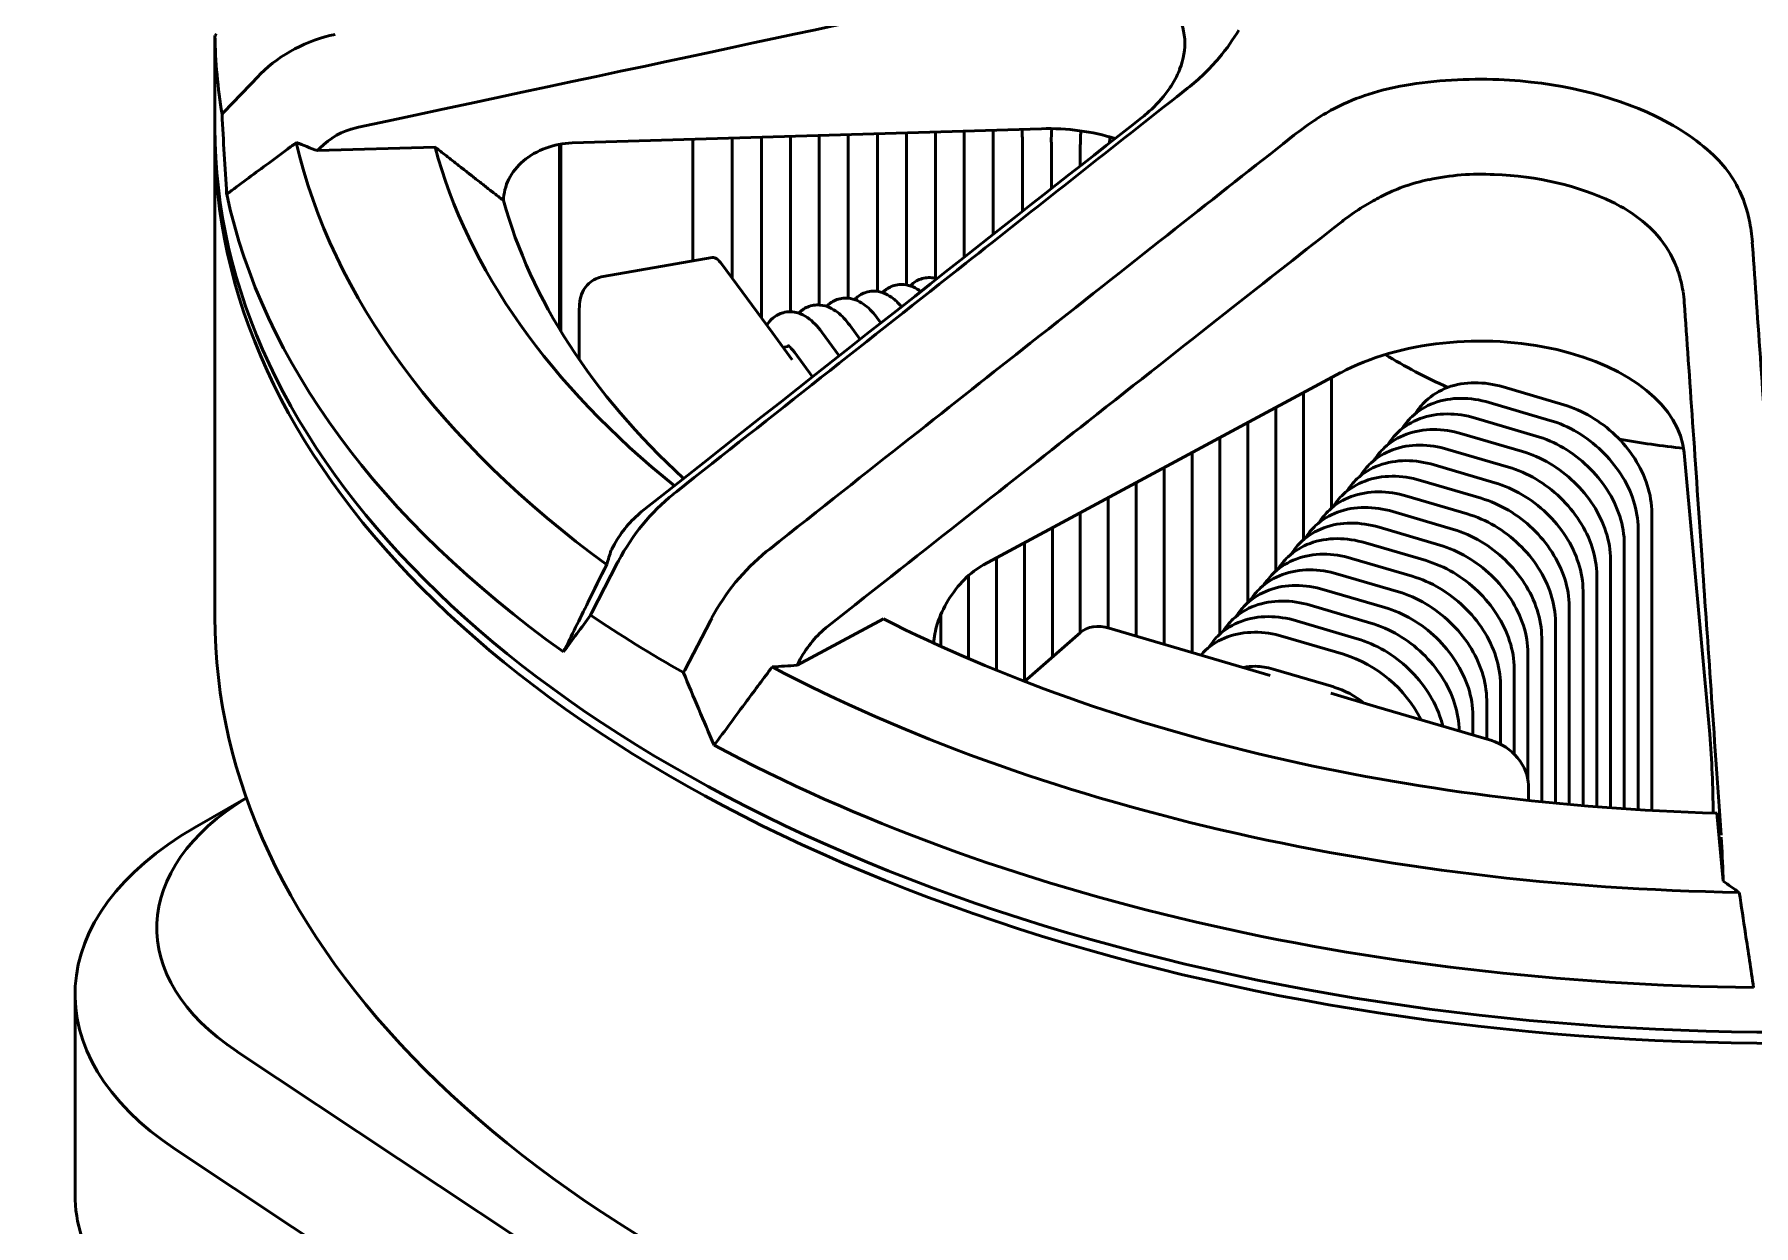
# Model space of a CAD drawing. Header units: millimetres. Extents: x 145 to 303, y 101 to 203.
# Drawn here: x 200.72 to 213.34, y 187.1 to 195.85 of the extents above; entities that cross this region are included whole.
import ezdxf

# ---------------------------------------------------------------- set-up
doc = ezdxf.new("R2010")
doc.units = ezdxf.units.MM
doc.header["$LTSCALE"] = 0.75
doc.layers.add('Visible', color=7, linetype='Continuous', lineweight=50)

msp = doc.modelspace()

# ---------------------------------------------------------------- linework, layer by layer
at = {"layer": 'Visible', "extrusion": (-1e-16, 0.816497, 0.57735)}
for p, q in [((202.048, 195.839), (202.06, 195.853)), ((209.164, 195.813), (209.164, 195.811)), ((202.047, 195.764), (202.047, 195.163)), ((202.369, 195.545), (202.113, 195.276)), ((209.106, 195.391), (209.185, 195.453)), ((202.113, 195.276), (202.1, 195.262)), ((208.112, 195.155), (204.668, 195.051)), ((202.047, 195.081), (202.047, 191.57)), ((204.575, 193.704), (204.575, 195.041)), ((204.586, 195.043), (204.586, 193.668)), ((205.555, 195.078), (205.555, 194.185)), ((205.842, 194.06), (205.842, 195.087)), ((206.057, 193.768), (206.057, 195.093)), ((206.27, 193.812), (206.27, 195.1)), ((206.482, 195.106), (206.482, 193.862)), ((206.695, 193.912), (206.695, 195.112)), ((206.908, 193.961), (206.908, 195.119)), ((207.121, 194.01), (207.121, 195.125)), ((207.334, 194.058), (207.334, 195.132)), ((207.546, 194.212), (207.546, 195.138)), ((207.759, 194.38), (207.759, 195.132)), ((207.972, 195.095), (207.972, 194.547)), ((208.185, 194.715), (208.185, 195.057)), ((209.965, 195.108), (209.886, 195.045)), ((202.799, 194.995), (203.663, 195.021)), ((202.799, 194.995), (202.805, 195)), ((202.805, 195), (202.818, 195.014)), ((208.397, 194.882), (208.397, 195.02)), ((204.575, 194.447), (204.586, 194.443)), ((213.334, 194.241), (213.328, 194.323)), ((204.895, 194.072), (205.697, 194.21)), ((206.138, 193.658), (205.767, 194.162)), ((204.721, 193.832), (204.721, 193.461)), ((206.284, 193.458), (206.138, 193.658)), ((206.628, 193.488), (206.5, 193.663)), ((206.781, 193.609), (206.705, 193.713)), ((206.934, 193.73), (206.91, 193.763)), ((206.259, 193.559), (206.218, 193.549)), ((206.432, 193.334), (206.299, 193.515)), ((210.308, 193.365), (207.688, 191.954)), ((210.241, 192.371), (210.241, 193.283)), ((210.036, 192.14), (210.036, 193.218)), ((211.843, 193.015), (211.398, 193.146)), ((211.944, 193.129), (211.499, 193.26)), ((209.831, 191.908), (209.831, 193.108)), ((211.742, 192.9), (211.297, 193.031)), ((209.421, 191.445), (209.421, 192.887)), ((209.626, 191.677), (209.626, 192.997)), ((211.641, 192.786), (211.196, 192.917)), ((209.217, 191.312), (209.217, 192.777)), ((211.54, 192.671), (211.095, 192.802)), ((213.017, 190.711), (212.829, 192.777)), ((209.012, 191.372), (209.012, 192.667)), ((211.439, 192.557), (210.994, 192.688)), ((208.807, 191.432), (208.807, 192.556)), ((211.338, 192.443), (210.893, 192.574)), ((205.411, 192.473), (205.436, 192.493)), ((208.602, 191.492), (208.602, 192.446)), ((211.237, 192.328), (210.792, 192.459)), ((208.397, 191.457), (208.397, 192.336)), ((211.136, 192.214), (210.691, 192.345)), ((212.591, 190.151), (212.591, 192.335)), ((208.193, 192.226), (208.193, 191.278)), ((211.035, 192.099), (210.59, 192.23)), ((212.49, 190.157), (212.49, 192.221)), ((204.959, 192.069), (204.955, 192.062)), ((204.969, 192.088), (204.959, 192.069)), ((206.118, 192.07), (206.093, 192.051)), ((207.783, 192.005), (207.783, 191.18)), ((207.988, 192.115), (207.988, 191.099)), ((210.934, 191.985), (210.489, 192.116)), ((212.389, 190.163), (212.389, 192.106)), ((204.813, 191.604), (205, 191.966)), ((207.578, 191.876), (207.578, 191.266)), ((210.732, 191.756), (210.287, 191.887)), ((210.833, 191.87), (210.388, 192.001)), ((212.187, 190.178), (212.187, 191.877)), ((212.288, 190.17), (212.288, 191.992)), ((210.631, 191.641), (210.186, 191.772)), ((212.086, 190.186), (212.086, 191.763)), ((210.53, 191.527), (210.085, 191.658)), ((211.985, 190.195), (211.985, 191.648)), ((204.803, 191.585), (204.813, 191.604)), ((205.683, 191.543), (205.495, 191.181)), ((206.319, 191.217), (206.952, 191.558)), ((207.373, 191.356), (207.373, 191.588)), ((210.429, 191.412), (209.984, 191.543)), ((211.884, 190.205), (211.884, 191.534)), ((207.988, 191.099), (208.398, 191.458)), ((209.457, 191.241), (208.61, 191.49)), ((210.328, 191.298), (209.883, 191.429)), ((211.783, 190.215), (211.783, 191.42)), ((211.682, 190.381), (211.682, 191.305)), ((205.495, 191.181), (205.486, 191.163)), ((206.319, 191.217), (206.323, 191.225)), ((206.323, 191.225), (206.333, 191.243)), ((209.791, 191.143), (209.457, 191.241)), ((210.258, 191.058), (209.812, 191.189)), ((211.581, 190.565), (211.581, 191.191)), ((210.57, 190.913), (210.236, 191.012)), ((211.48, 190.639), (211.48, 191.076)), ((211.416, 190.664), (210.57, 190.913)), ((211.379, 190.675), (211.379, 190.962)), ((211.278, 190.705), (211.278, 190.847)), ((202.279, 190.245), (201.899, 190.026)), ((211.685, 190.34), (211.685, 190.225)), ((213.069, 190.131), (213.115, 189.632)), ((213.114, 189.662), (213.114, 189.641)), ((213.114, 189.641), (213.115, 189.632)), ((201.021, 187.332), (201.021, 188.801)), ((207.544, 184.839), (202.209, 188.382)), ((201.756, 187.665), (207.091, 184.122))]:
    msp.add_line(p, q, dxfattribs=at)
at = {"layer": 'Visible', "extrusion": (1e-16, 1e-16, -1)}
for centre, radius, start, end in [((-208.758, 195.788), 0.406, 143.6021, 176.4682), ((-208.464, 195.855), 0.713, 201.6676, 214.3759), ((-204.153, 190.035), 8.889, 175.6387, 179.3741), ((-204.127, 189.384), 8.991, 176.354, 178.2303)]:
    msp.add_arc(centre, radius, start, end, dxfattribs=at)
at = {"layer": 'Visible'}
for centre, radius, start, end in [((203.145, 194.776), 1.093, 101.365, 134.2937), ((211.33, 192.13), 3.389, 87.6695, 99.3977), ((210.983, 193.926), 1.556, 117.2148, 123.2004), ((240.617, 197.197), 38.566, 182.8754, 183.7485), ((203.203, 194.636), 0.54, 102.7688, 135.5625), ((212.448, 194.325), 0.871, 19.0684, 44.8893), ((211.335, 193.004), 1.818, 86.8843, 102.0925), ((211.854, 193.662), 1.054, 44.1225, 65.1687), ((212.052, 193.87), 0.768, 23.318, 43.2842), ((206.39, 191.261), 1.558, 128.9258, 152.3559), ((205.676, 191.727), 0.793, 130.1881, 152.9696), ((207.104, 190.815), 1.597, 129.2798, 152.1253), ((210.048, 190.389), 0.951, 26.7612, 72.8435), ((234.489, 203.088), 31.359, 202.3516, 203.4073), ((210.06, 190.415), 0.672, 51.2031, 72.9486)]:
    msp.add_arc(centre, radius, start, end, dxfattribs=at)
at = {"layer": 'Visible', "extrusion": (1e-16, -1e-16, -1)}
for centre, radius, start, end in [((-208.234, 196.667), 1.542, 220.0708, 231.9243), ((-208.178, 196.087), 1.082, 226.6292, 231.8833)]:
    msp.add_arc(centre, radius, start, end, dxfattribs=at)
at = {"layer": 'Visible', "extrusion": (-1e-16, -2e-16, -1)}
msp.add_arc((-208.285, 195.978), 0.93, 214.438, 226.8093, dxfattribs=at)
at = {"layer": 'Visible', "extrusion": (-1e-16, 1e-16, -1)}
msp.add_arc((-212.307, 194.273), 1.021, 160.7537, 167.8967, dxfattribs=at)
at = {"layer": 'Visible'}
for centre, major_axis, ratio, start_param, end_param in [((213.547, 195.898), (-11.5, 0), 0.57735, 0.008811, 0.095908), ((211.331, 194.364), (-2, 0), 0.57735, 4.012959, 4.643874), ((208.165, 194.579), (-1, 0), 0.57735, 4.202882, 4.764749), ((211.385, 194.199), (2.029, 0.419), 0.698855, 2.085518, 2.192784), ((211.691, 194.56), (-1.614, 0.198), 0.570733, 3.768456, 4.17181), ((213.547, 195.081), (-11.5, 0), 0.57735, -0.006149, 3.147741), ((208.171, 195.471), (0.119, 0.672), 0.23872, 2.109184, 2.207489), ((213.547, 195.898), (10, 0), 0.57735, 3.29412, 3.763407), ((213.547, 195.49), (11.5, 0), 0.57735, 3.264534, 3.821503), ((211.259, 194.229), (2.072, 0.035), 0.742752, 0.038503, 0.145769), ((205.767, 193.917), (-0.072, 0.292), 0.319535, -0.658716, -0.022979), ((211.331, 192.731), (-1.5, 0), 0.57735, 3.193953, 5.462881), ((205.183, 192.285), (0.137, 0.12), 0.272466, 1.38942, 1.47656), ((213.547, 195.898), (-11.5, 0), 0.57735, 0.706943, 0.79404), ((213.547, 195.898), (-10, 0), 0.57735, 0.850659, 1.522989), ((208.61, 191.245), (-0.228, 0.197), 0.725588, -1.009138, -0.099568), ((213.547, 195.49), (-11.5, 0), 0.57735, 0.821073, 1.552575), ((211.416, 190.419), (-0.228, 0.197), 0.725588, 3.703251, 5.274048), ((204.021, 188.801), (-3, 0), 0.57735, -0.785398, 0.715585)]:
    msp.add_ellipse(centre, major_axis=major_axis, ratio=ratio, start_param=start_param, end_param=end_param, dxfattribs=at)
at = {"layer": 'Visible', "extrusion": (1e-16, 2e-16, -1)}
msp.add_ellipse((213.547, 195.163), major_axis=(11.5, 0), ratio=0.57735, start_param=0, end_param=3.141593, dxfattribs=at)
at = {"layer": 'Visible', "extrusion": (-1e-16, 3e-16, -1)}
for centre, major_axis, ratio, start_param, end_param in [((203.11, 195.104), (0.192, 0.042), 0.319138, 4.643008, 4.730148), ((211.386, 193.772), (1.539, 0.308), 0.70299, 4.156623, 4.262108)]:
    msp.add_ellipse(centre, major_axis=major_axis, ratio=ratio, start_param=start_param, end_param=end_param, dxfattribs=at)
at = {"layer": 'Visible', "extrusion": (0, 2e-16, -1)}
for centre, major_axis, ratio, start_param, end_param in [((208.384, 195.434), (0.119, 0.672), 0.23872, 4.075696, 4.244468), ((208.597, 195.396), (0.119, 0.672), 0.23872, 4.075696, 4.278935), ((213.547, 195.49), (9.5, 0), 0.57735, 2.584045, 2.983774), ((211.258, 193.838), (-1.573, 0.04), 0.739864, 3.001129, 3.071637), ((213.547, 195.081), (-4, 0), 0.57735, -0.910737, -0.755279), ((213.547, 195.081), (4, 0), 0.57735, 1.75234, 1.874484), ((213.547, 191.57), (11.5, 0), 0.57735, 0, 3.141593), ((204.021, 187.332), (-3, 0), 0.57735, -0.715585, 0)]:
    msp.add_ellipse(centre, major_axis=major_axis, ratio=ratio, start_param=start_param, end_param=end_param, dxfattribs=at)
at = {"layer": 'Visible', "extrusion": (-1e-16, 1e-16, -1)}
for start_param, end_param in [(-0.6695, -0.133351), (-1.542165, -0.831483)]:
    msp.add_ellipse((213.547, 195.898), major_axis=(-11, 0), ratio=0.57735, start_param=start_param, end_param=end_param, dxfattribs=at)
at = {"layer": 'Visible', "extrusion": (-1e-16, 2e-16, -1)}
for centre, start_param, end_param in [((207.958, 195.509), 4.075696, 4.097883), ((208.81, 195.358), 4.194814, 4.266753)]:
    msp.add_ellipse(centre, major_axis=(0.119, 0.672), ratio=0.23872, start_param=start_param, end_param=end_param, dxfattribs=at)
at = {"layer": 'Visible', "extrusion": (-1e-16, 4e-16, -1)}
for centre, major_axis, ratio, start_param, end_param in [((211.331, 193.956), (-1.5, 0), 0.57735, 1.639312, 2.270226), ((211.383, 193.768), (1.533, 0.3), 0.707492, 4.259036, 4.340767)]:
    msp.add_ellipse(centre, major_axis=major_axis, ratio=ratio, start_param=start_param, end_param=end_param, dxfattribs=at)
at = {"layer": 'Visible', "extrusion": (0, 3e-16, -1)}
msp.add_ellipse((211.38, 193.81), major_axis=(1.534, 0.348), ratio=0.680695, start_param=4.103967, end_param=4.174475, dxfattribs=at)
at = {"layer": 'Visible', "extrusion": (0, 1e-16, -1)}
for centre, major_axis, ratio, start_param, end_param in [((211.27, 193.795), (1.561, 0.06), 0.743846, -0.280443, -0.198711), ((204.021, 189.291), (2.4, 0), 0.57735, 2.426008, 3.900388)]:
    msp.add_ellipse(centre, major_axis=major_axis, ratio=ratio, start_param=start_param, end_param=end_param, dxfattribs=at)
at = {"layer": 'Visible', "extrusion": (1e-16, 6e-16, -1)}
msp.add_ellipse((211.262, 193.801), major_axis=(1.569, 0.044), ratio=0.742904, start_param=-0.206398, end_param=-0.100912, dxfattribs=at)
at = {"layer": 'Visible', "extrusion": (2e-16, 0, -1)}
msp.add_ellipse((206.547, 191.44), major_axis=(0.137, 0.12), ratio=0.272466, start_param=-1.47656, end_param=-1.38942, dxfattribs=at)
at = {"layer": 'Visible', "extrusion": (2e-16, 2e-16, -1)}
msp.add_ellipse((206.818, 190.916), major_axis=(0.188, 0.695), ratio=0.797491, start_param=-1.305406, end_param=-0.84714, dxfattribs=at)
at = {"layer": 'Visible'}
for points in [[(203.1, 195.166), (205.374, 195.653), (206.883, 195.974), (208.112, 196.234)], [(202.047, 195.764), (202.047, 195.789), (202.047, 195.814), (202.048, 195.839)], [(210.777, 195.474), (210.598, 195.444), (210.428, 195.389), (210.272, 195.309)], [(208.847, 195.236), (207.946, 194.528), (206.841, 193.657), (205.176, 192.343)], [(210.629, 194.67), (210.729, 194.72), (210.836, 194.757), (210.954, 194.782)]]:
    msp.add_open_spline(points, degree=3, dxfattribs=at)
at = {"layer": 'Visible', "extrusion": (-2.13285e-11, 5.2563e-12, -1)}
msp.add_open_spline([(209.164, 195.811), (209.168, 195.74), (209.156, 195.667), (209.126, 195.592)], degree=3, dxfattribs=at)
at = {"layer": 'Visible', "extrusion": (-1.04017e-10, 6.97579e-11, -1)}
msp.add_open_spline([(209.414, 195.674), (209.473, 195.745), (209.522, 195.814), (209.56, 195.88)], degree=3, dxfattribs=at)
at = {"layer": 'Visible', "extrusion": (5.37762e-09, -5.14601e-09, 1)}
msp.add_open_spline([(202.382, 195.558), (202.378, 195.554), (202.373, 195.549), (202.369, 195.545)], degree=3, dxfattribs=at)
at = {"layer": 'Visible'}
for points, knots in [([(205.436, 192.493), (206.12, 193.033), (206.866, 193.623), (208.058, 194.563), (208.603, 194.994), (209.106, 195.391)], [0, 0, 0, 0, 0.287775, 0.287775, 0.495951, 0.495951, 0.495951, 0.495951]), ([(204.668, 195.051), (204.605, 195.049), (204.532, 195.035), (204.418, 194.993), (204.356, 194.957), (204.268, 194.883), (204.227, 194.832), (204.18, 194.738), (204.165, 194.678), (204.165, 194.628)], [-0.0742685, -0.0742685, -0.0742685, -0.0742685, -0.05560721, -0.05560721, -0.03700871, -0.03700871, -0.01847797, -0.01847797, 0, 0, 0, 0]), ([(206.54, 191.499), (207.28, 192.082), (208.734, 193.229), (209.785, 194.057), (210.308, 194.468)], [-0.6998511, -0.6998511, -0.6998511, -0.6998511, -0.4506858, -0.1184655, -0.1184655, -0.1184655, -0.1184655]), ([(204.721, 193.831), (204.721, 193.857), (204.723, 193.88), (204.733, 193.927), (204.741, 193.95), (204.762, 193.988), (204.775, 194.005), (204.806, 194.033), (204.823, 194.045), (204.859, 194.062), (204.877, 194.068), (204.895, 194.071)], [0, 0, 0, 0, 0.00828472, 0.00828472, 0.01556974, 0.01556974, 0.02178265, 0.02178265, 0.02808942, 0.02808942, 0.03365315, 0.03365315, 0.03365315, 0.03365315]), ([(207.347, 194.055), (207.334, 194.059), (207.321, 194.061), (207.276, 194.065), (207.244, 194.06), (207.189, 194.037), (207.167, 194.02), (207.15, 194.002)], [2.044481, 2.044481, 2.044481, 2.044481, 2.1195725, 2.1195725, 2.2794812, 2.2794812, 2.423082, 2.423082, 2.423082, 2.423082]), ([(206.91, 193.763), (206.883, 193.8), (206.854, 193.832), (206.785, 193.885), (206.744, 193.908), (206.662, 193.914), (206.629, 193.909), (206.575, 193.886), (206.553, 193.87), (206.536, 193.852)], [1.5707963, 1.5707963, 1.5707963, 1.5707963, 1.8451844, 1.8451844, 2.1195725, 2.1195725, 2.2794812, 2.2794812, 2.423082, 2.423082, 2.423082, 2.423082]), ([(207.086, 193.849), (207.067, 193.872), (207.047, 193.892), (206.99, 193.935), (206.948, 193.958), (206.867, 193.965), (206.834, 193.96), (206.78, 193.936), (206.758, 193.92), (206.74, 193.902)], [1.6642236, 1.6642236, 1.6642236, 1.6642236, 1.8451844, 1.8451844, 2.1195725, 2.1195725, 2.2794812, 2.2794812, 2.423082, 2.423082, 2.423082, 2.423082]), ([(207.227, 193.961), (207.193, 193.986), (207.152, 194.008), (207.072, 194.015), (207.039, 194.01), (206.985, 193.986), (206.963, 193.97), (206.945, 193.952)], [1.8500424, 1.8500424, 1.8500424, 1.8500424, 2.1195725, 2.1195725, 2.2794812, 2.2794812, 2.423082, 2.423082, 2.423082, 2.423082]), ([(206.5, 193.663), (206.469, 193.705), (206.436, 193.741), (206.374, 193.784), (206.351, 193.796), (206.292, 193.813), (206.253, 193.815), (206.189, 193.798), (206.164, 193.784), (206.124, 193.751), (206.109, 193.733), (206.096, 193.714)], [1.5707963, 1.5707963, 1.5707963, 1.5707963, 1.8849556, 1.8849556, 2.0407864, 2.0407864, 2.2337367, 2.2337367, 2.3783356, 2.3783356, 2.5175517, 2.5175517, 2.5175517, 2.5175517]), ([(206.705, 193.713), (206.678, 193.75), (206.649, 193.782), (206.58, 193.835), (206.539, 193.857), (206.457, 193.864), (206.424, 193.859), (206.37, 193.836), (206.348, 193.819), (206.331, 193.801)], [1.5707963, 1.5707963, 1.5707963, 1.5707963, 1.8451844, 1.8451844, 2.1195725, 2.1195725, 2.2794812, 2.2794812, 2.423082, 2.423082, 2.423082, 2.423082]), ([(211.499, 193.26), (211.43, 193.281), (211.36, 193.291), (211.222, 193.291), (211.155, 193.28), (211.033, 193.234), (210.978, 193.201), (210.903, 193.13), (210.877, 193.099), (210.856, 193.065)], [0, 0, 0, 0, 0.314159, 0.314159, 0.628319, 0.628319, 0.929711, 0.929711, 1.122394, 1.122394, 1.122394, 1.122394]), ([(211.398, 193.146), (211.329, 193.166), (211.259, 193.177), (211.121, 193.176), (211.054, 193.165), (210.932, 193.12), (210.877, 193.086), (210.802, 193.016), (210.776, 192.985), (210.755, 192.95)], [0, 0, 0, 0, 0.314159, 0.314159, 0.628319, 0.628319, 0.929711, 0.929711, 1.122394, 1.122394, 1.122394, 1.122394]), ([(211.297, 193.031), (211.228, 193.052), (211.158, 193.062), (211.02, 193.062), (210.953, 193.051), (210.831, 193.005), (210.776, 192.972), (210.701, 192.902), (210.675, 192.87), (210.654, 192.836)], [0, 0, 0, 0, 0.314159, 0.314159, 0.628319, 0.628319, 0.929711, 0.929711, 1.122394, 1.122394, 1.122394, 1.122394]), ([(211.196, 192.917), (211.127, 192.937), (211.057, 192.948), (210.919, 192.947), (210.852, 192.936), (210.73, 192.891), (210.675, 192.858), (210.6, 192.787), (210.574, 192.756), (210.553, 192.721)], [0, 0, 0, 0, 0.314159, 0.314159, 0.628319, 0.628319, 0.929711, 0.929711, 1.122394, 1.122394, 1.122394, 1.122394]), ([(211.095, 192.802), (211.026, 192.823), (210.956, 192.833), (210.818, 192.833), (210.751, 192.822), (210.629, 192.776), (210.574, 192.743), (210.499, 192.673), (210.473, 192.641), (210.452, 192.607)], [0, 0, 0, 0, 0.314159, 0.314159, 0.628319, 0.628319, 0.929711, 0.929711, 1.122394, 1.122394, 1.122394, 1.122394]), ([(210.994, 192.688), (210.925, 192.708), (210.855, 192.719), (210.717, 192.719), (210.65, 192.707), (210.528, 192.662), (210.473, 192.629), (210.398, 192.558), (210.372, 192.527), (210.351, 192.493)], [0, 0, 0, 0, 0.314159, 0.314159, 0.628319, 0.628319, 0.929711, 0.929711, 1.122394, 1.122394, 1.122394, 1.122394]), ([(210.893, 192.574), (210.824, 192.594), (210.754, 192.605), (210.616, 192.604), (210.549, 192.593), (210.427, 192.547), (210.372, 192.514), (210.297, 192.444), (210.271, 192.412), (210.25, 192.378)], [0, 0, 0, 0, 0.314159, 0.314159, 0.628319, 0.628319, 0.929711, 0.929711, 1.122394, 1.122394, 1.122394, 1.122394]), ([(210.792, 192.459), (210.723, 192.479), (210.653, 192.49), (210.515, 192.49), (210.448, 192.478), (210.326, 192.433), (210.271, 192.4), (210.195, 192.329), (210.17, 192.298), (210.149, 192.264)], [0, 0, 0, 0, 0.314159, 0.314159, 0.628319, 0.628319, 0.929711, 0.929711, 1.122394, 1.122394, 1.122394, 1.122394]), ([(210.59, 192.23), (210.521, 192.25), (210.451, 192.261), (210.313, 192.261), (210.246, 192.249), (210.124, 192.204), (210.069, 192.171), (209.993, 192.1), (209.968, 192.069), (209.946, 192.035)], [0, 0, 0, 0, 0.314159, 0.314159, 0.628319, 0.628319, 0.929711, 0.929711, 1.122394, 1.122394, 1.122394, 1.122394]), ([(210.691, 192.345), (210.622, 192.365), (210.552, 192.376), (210.414, 192.375), (210.347, 192.364), (210.225, 192.319), (210.17, 192.285), (210.094, 192.215), (210.069, 192.183), (210.048, 192.149)], [0, 0, 0, 0, 0.314159, 0.314159, 0.628319, 0.628319, 0.929711, 0.929711, 1.122394, 1.122394, 1.122394, 1.122394]), ([(210.489, 192.116), (210.42, 192.136), (210.35, 192.147), (210.212, 192.146), (210.145, 192.135), (210.023, 192.09), (209.968, 192.056), (209.892, 191.986), (209.867, 191.955), (209.845, 191.92)], [0, 0, 0, 0, 0.314159, 0.314159, 0.628319, 0.628319, 0.929711, 0.929711, 1.122394, 1.122394, 1.122394, 1.122394]), ([(210.388, 192.001), (210.319, 192.022), (210.249, 192.032), (210.111, 192.032), (210.044, 192.02), (209.922, 191.975), (209.867, 191.942), (209.791, 191.871), (209.766, 191.84), (209.744, 191.806)], [0, 0, 0, 0, 0.314159, 0.314159, 0.628319, 0.628319, 0.929711, 0.929711, 1.122394, 1.122394, 1.122394, 1.122394]), ([(207.688, 191.954), (207.642, 191.929), (207.589, 191.889), (207.505, 191.805), (207.46, 191.747), (207.395, 191.641), (207.365, 191.574), (207.334, 191.474), (207.325, 191.424), (207.321, 191.38)], [-0.0742685, -0.0742685, -0.0742685, -0.0742685, -0.05560721, -0.05560721, -0.03700871, -0.03700871, -0.01847797, -0.01847797, -0.00378126, -0.00378126, -0.00378126, -0.00378126]), ([(210.287, 191.887), (210.218, 191.907), (210.148, 191.918), (210.01, 191.917), (209.943, 191.906), (209.821, 191.861), (209.766, 191.827), (209.69, 191.757), (209.665, 191.726), (209.643, 191.691)], [0, 0, 0, 0, 0.314159, 0.314159, 0.628319, 0.628319, 0.929711, 0.929711, 1.122394, 1.122394, 1.122394, 1.122394]), ([(210.186, 191.772), (210.117, 191.793), (210.047, 191.803), (209.909, 191.803), (209.842, 191.792), (209.72, 191.746), (209.665, 191.713), (209.589, 191.642), (209.564, 191.611), (209.542, 191.577)], [0, 0, 0, 0, 0.314159, 0.314159, 0.628319, 0.628319, 0.929711, 0.929711, 1.122394, 1.122394, 1.122394, 1.122394]), ([(210.085, 191.658), (210.016, 191.678), (209.946, 191.689), (209.808, 191.688), (209.741, 191.677), (209.619, 191.632), (209.564, 191.598), (209.488, 191.528), (209.463, 191.497), (209.441, 191.462)], [0, 0, 0, 0, 0.314159, 0.314159, 0.628319, 0.628319, 0.929711, 0.929711, 1.122394, 1.122394, 1.122394, 1.122394]), ([(209.984, 191.543), (209.915, 191.564), (209.845, 191.574), (209.707, 191.574), (209.64, 191.563), (209.518, 191.517), (209.463, 191.484), (209.387, 191.414), (209.362, 191.382), (209.34, 191.348)], [0, 0, 0, 0, 0.314159, 0.314159, 0.628319, 0.628319, 0.929711, 0.929711, 1.122394, 1.122394, 1.122394, 1.122394]), ([(209.883, 191.429), (209.814, 191.449), (209.744, 191.46), (209.606, 191.459), (209.539, 191.448), (209.417, 191.403), (209.362, 191.37), (209.304, 191.316), (209.293, 191.304), (209.283, 191.292)], [0, 0, 0, 0, 0.314159, 0.314159, 0.628319, 0.628319, 0.929711, 0.929711, 1.006102, 1.006102, 1.006102, 1.006102]), ([(209.812, 191.189), (209.767, 191.202), (209.724, 191.209), (209.651, 191.21), (209.622, 191.207), (209.595, 191.2)], [6.2831853, 6.2831853, 6.2831853, 6.2831853, 6.578077, 6.578077, 6.8145563, 6.8145563, 6.8145563, 6.8145563])]:
    msp.add_open_spline(points, degree=3, knots=knots, dxfattribs=at)
at = {"layer": 'Visible', "extrusion": (-1.92849e-09, 2.61026e-09, 1)}
msp.add_open_spline([(202.422, 194.889), (202.475, 194.928), (202.528, 194.967), (202.58, 195.006), (202.602, 195.022), (202.623, 195.038), (202.645, 195.054)], degree=3, knots=[-0.470575277, -0.470575277, -0.470575277, -0.470575277, -0.463838443, -0.463838443, -0.463838443, -0.461097371, -0.461097371, -0.461097371, -0.461097371], dxfattribs=at)
at = {"layer": 'Visible', "extrusion": (-5.19779e-08, -1.35947e-07, -1)}
msp.add_open_spline([(202.799, 194.995), (202.773, 195.004), (202.748, 195.014), (202.696, 195.034), (202.671, 195.044), (202.645, 195.054)], degree=3, knots=[0, 0, 0, 0, 0.009249, 0.009249, 0.01849801, 0.01849801, 0.01849801, 0.01849801], dxfattribs=at)
at = {"layer": 'Visible', "extrusion": (-2.1574e-09, 2.73241e-09, 1)}
msp.add_open_spline([(209.886, 195.045), (209.363, 194.633), (208.311, 193.803), (206.857, 192.655), (206.118, 192.07)], degree=3, knots=[0.1184655, 0.1184655, 0.1184655, 0.1184655, 0.4506858, 0.6998511, 0.6998511, 0.6998511, 0.6998511], dxfattribs=at)
at = {"layer": 'Visible', "extrusion": (-1.92893e-08, -2.46386e-08, -1)}
msp.add_rational_spline([(203.663, 195.021), (203.921, 194.819), (204.165, 194.628)], [1.00391810173, 1.00435650085, 1.00412744876], degree=2, dxfattribs=at)
at = {"layer": 'Visible', "extrusion": (1.39115e-08, -1.87805e-08, 1)}
msp.add_open_spline([(202.134, 194.675), (202.23, 194.747), (202.326, 194.818), (202.422, 194.889)], degree=3, dxfattribs=at)
at = {"layer": 'Visible', "extrusion": (4.4665e-09, 3.0736e-10, -1)}
msp.add_open_spline([(213.604, 190.324), (213.551, 191.093), (213.447, 192.605), (213.372, 193.697), (213.334, 194.241)], degree=3, knots=[0.2160154, 0.2160154, 0.2160154, 0.2160154, 0.4651806, 0.7974009, 0.7974009, 0.7974009, 0.7974009], dxfattribs=at)
at = {"layer": 'Visible', "extrusion": (2.58369e-07, -1.64685e-06, 1)}
msp.add_open_spline([(204.895, 194.071), (204.895, 194.071), (204.895, 194.071), (204.895, 194.071)], degree=3, dxfattribs=at)
at = {"layer": 'Visible', "extrusion": (-7.99006e-09, -5.50891e-10, -1)}
msp.add_open_spline([(212.829, 193.88), (212.867, 193.338), (212.942, 192.247), (213.046, 190.737), (213.099, 189.969)], degree=3, knots=[-0.7974009, -0.7974009, -0.7974009, -0.7974009, -0.4651806, -0.2160154, -0.2160154, -0.2160154, -0.2160154], dxfattribs=at)
at = {"layer": 'Visible', "extrusion": (3.58566e-09, -2.17381e-10, -1)}
msp.add_open_spline([(204.575, 193.698), (204.575, 193.695), (204.575, 193.691), (204.575, 193.688)], degree=3, dxfattribs=at)
at = {"layer": 'Visible', "extrusion": (6.10767e-11, 6.51708e-11, -1)}
msp.add_open_spline([(206.299, 193.515), (206.283, 193.536), (206.269, 193.551), (206.254, 193.563), (206.251, 193.565), (206.251, 193.565)], degree=3, knots=[1.5707963, 1.5707963, 1.5707963, 1.5707963, 1.8191733, 1.8191733, 1.9691342, 1.9691342, 1.9691342, 1.9691342], dxfattribs=at)
at = {"layer": 'Visible', "extrusion": (2.79654e-09, 5.98227e-11, -1)}
msp.add_open_spline([(210.241, 193.283), (210.241, 193.298), (210.241, 193.313), (210.24, 193.328)], degree=3, dxfattribs=at)
at = {"layer": 'Visible', "extrusion": (3.5961e-12, 2.7762e-12, -1)}
msp.add_open_spline([(212.49, 192.221), (212.49, 192.288), (212.478, 192.357), (212.435, 192.492), (212.404, 192.558), (212.324, 192.681), (212.276, 192.739), (212.168, 192.843), (212.108, 192.889), (211.98, 192.965), (211.912, 192.995), (211.843, 193.015)], degree=3, knots=[4.712389, 4.712389, 4.712389, 4.712389, 5.026548, 5.026548, 5.340708, 5.340708, 5.654867, 5.654867, 5.969026, 5.969026, 6.283185, 6.283185, 6.283185, 6.283185], dxfattribs=at)
at = {"layer": 'Visible', "extrusion": (1.0931e-12, 1.8745e-12, -1)}
msp.add_open_spline([(212.591, 192.335), (212.591, 192.403), (212.579, 192.472), (212.536, 192.606), (212.505, 192.672), (212.425, 192.796), (212.377, 192.854), (212.269, 192.958), (212.209, 193.003), (212.081, 193.079), (212.013, 193.109), (211.944, 193.129)], degree=3, knots=[4.712389, 4.712389, 4.712389, 4.712389, 5.026548, 5.026548, 5.340708, 5.340708, 5.654867, 5.654867, 5.969026, 5.969026, 6.283185, 6.283185, 6.283185, 6.283185], dxfattribs=at)
at = {"layer": 'Visible', "extrusion": (-1.4635e-12, 9.379e-13, -1)}
msp.add_open_spline([(212.389, 192.106), (212.389, 192.174), (212.377, 192.243), (212.334, 192.378), (212.303, 192.443), (212.223, 192.567), (212.175, 192.625), (212.067, 192.729), (212.007, 192.775), (211.879, 192.85), (211.811, 192.88), (211.742, 192.9)], degree=3, knots=[4.712389, 4.712389, 4.712389, 4.712389, 5.026548, 5.026548, 5.340708, 5.340708, 5.654867, 5.654867, 5.969026, 5.969026, 6.283185, 6.283185, 6.283185, 6.283185], dxfattribs=at)
at = {"layer": 'Visible', "extrusion": (3.5764e-12, 2.7691e-12, -1)}
msp.add_open_spline([(212.288, 191.992), (212.288, 192.06), (212.276, 192.128), (212.233, 192.263), (212.202, 192.329), (212.122, 192.453), (212.074, 192.51), (211.966, 192.614), (211.906, 192.66), (211.778, 192.736), (211.71, 192.766), (211.641, 192.786)], degree=3, knots=[4.712389, 4.712389, 4.712389, 4.712389, 5.026548, 5.026548, 5.340708, 5.340708, 5.654867, 5.654867, 5.969026, 5.969026, 6.283185, 6.283185, 6.283185, 6.283185], dxfattribs=at)
at = {"layer": 'Visible', "extrusion": (3.5621e-12, 2.7486e-12, -1)}
msp.add_open_spline([(212.187, 191.877), (212.187, 191.945), (212.175, 192.014), (212.132, 192.149), (212.101, 192.214), (212.021, 192.338), (211.973, 192.396), (211.865, 192.5), (211.805, 192.546), (211.677, 192.621), (211.609, 192.651), (211.54, 192.671)], degree=3, knots=[4.712389, 4.712389, 4.712389, 4.712389, 5.026548, 5.026548, 5.340708, 5.340708, 5.654867, 5.654867, 5.969026, 5.969026, 6.283185, 6.283185, 6.283185, 6.283185], dxfattribs=at)
at = {"layer": 'Visible', "extrusion": (-7.859e-13, -7.921e-13, -1)}
for points in [[(212.086, 191.763), (212.086, 191.831), (212.074, 191.9), (212.031, 192.034), (212, 192.1), (211.92, 192.224), (211.872, 192.282), (211.764, 192.385), (211.704, 192.431), (211.576, 192.507), (211.508, 192.537), (211.439, 192.557)], [(211.985, 191.648), (211.985, 191.716), (211.973, 191.785), (211.93, 191.92), (211.898, 191.985), (211.819, 192.109), (211.771, 192.167), (211.663, 192.271), (211.603, 192.317), (211.475, 192.392), (211.407, 192.422), (211.338, 192.443)]]:
    msp.add_open_spline(points, degree=3, knots=[4.712389, 4.712389, 4.712389, 4.712389, 5.026548, 5.026548, 5.340708, 5.340708, 5.654867, 5.654867, 5.969026, 5.969026, 6.283185, 6.283185, 6.283185, 6.283185], dxfattribs=at)
at = {"layer": 'Visible', "extrusion": (1.7707e-12, 1.444e-13, -1)}
msp.add_open_spline([(211.884, 191.534), (211.884, 191.602), (211.872, 191.671), (211.829, 191.805), (211.797, 191.871), (211.718, 191.995), (211.67, 192.053), (211.562, 192.156), (211.502, 192.202), (211.374, 192.278), (211.306, 192.308), (211.237, 192.328)], degree=3, knots=[4.712389, 4.712389, 4.712389, 4.712389, 5.026548, 5.026548, 5.340708, 5.340708, 5.654867, 5.654867, 5.969026, 5.969026, 6.283185, 6.283185, 6.283185, 6.283185], dxfattribs=at)
at = {"layer": 'Visible', "extrusion": (-3.2747e-12, -1.6733e-12, -1)}
msp.add_open_spline([(211.783, 191.42), (211.783, 191.487), (211.771, 191.556), (211.728, 191.691), (211.696, 191.757), (211.617, 191.88), (211.569, 191.938), (211.461, 192.042), (211.401, 192.088), (211.273, 192.163), (211.205, 192.193), (211.136, 192.214)], degree=3, knots=[4.712389, 4.712389, 4.712389, 4.712389, 5.026548, 5.026548, 5.340708, 5.340708, 5.654867, 5.654867, 5.969026, 5.969026, 6.283185, 6.283185, 6.283185, 6.283185], dxfattribs=at)
at = {"layer": 'Visible', "extrusion": (1.2647e-07, -4.05498e-08, 1)}
msp.add_open_spline([(204.922, 191.957), (204.927, 191.974), (204.933, 191.992), (204.944, 192.027), (204.95, 192.044), (204.955, 192.062)], degree=3, knots=[0.000001, 0.000001, 0.000001, 0.000001, 0.00925, 0.00925, 0.01849901, 0.01849901, 0.01849901, 0.01849901], dxfattribs=at)
at = {"layer": 'Visible', "extrusion": (-9.4481e-12, -7.8458e-12, -1)}
msp.add_open_spline([(211.682, 191.305), (211.682, 191.373), (211.67, 191.442), (211.627, 191.576), (211.595, 191.642), (211.516, 191.766), (211.468, 191.824), (211.36, 191.928), (211.3, 191.973), (211.172, 192.049), (211.104, 192.079), (211.035, 192.099)], degree=3, knots=[4.712389, 4.712389, 4.712389, 4.712389, 5.026548, 5.026548, 5.340708, 5.340708, 5.654867, 5.654867, 5.969026, 5.969026, 6.283185, 6.283185, 6.283185, 6.283185], dxfattribs=at)
at = {"layer": 'Visible', "extrusion": (4.73783e-08, -2.34483e-08, 1)}
msp.add_open_spline([(204.922, 191.957), (204.876, 191.863), (204.83, 191.77), (204.784, 191.677)], degree=3, dxfattribs=at)
at = {"layer": 'Visible', "extrusion": (-6.62873e-09, 3.48832e-09, 1)}
msp.add_open_spline([(205, 191.966), (205.003, 191.972), (205.006, 191.978), (205.01, 191.984)], degree=3, dxfattribs=at)
at = {"layer": 'Visible', "extrusion": (6.1045e-12, 3.6645e-12, -1)}
msp.add_open_spline([(211.581, 191.191), (211.581, 191.258), (211.569, 191.327), (211.526, 191.462), (211.494, 191.528), (211.415, 191.651), (211.367, 191.709), (211.259, 191.813), (211.199, 191.859), (211.071, 191.935), (211.003, 191.964), (210.934, 191.985)], degree=3, knots=[4.712389, 4.712389, 4.712389, 4.712389, 5.026548, 5.026548, 5.340708, 5.340708, 5.654867, 5.654867, 5.969026, 5.969026, 6.283185, 6.283185, 6.283185, 6.283185], dxfattribs=at)
at = {"layer": 'Visible', "extrusion": (7.9639e-12, 6.324e-12, -1)}
msp.add_open_spline([(211.379, 190.962), (211.379, 191.029), (211.367, 191.098), (211.324, 191.233), (211.292, 191.299), (211.213, 191.422), (211.165, 191.48), (211.057, 191.584), (210.997, 191.63), (210.869, 191.706), (210.801, 191.735), (210.732, 191.756)], degree=3, knots=[4.712389, 4.712389, 4.712389, 4.712389, 5.026548, 5.026548, 5.340708, 5.340708, 5.654867, 5.654867, 5.969026, 5.969026, 6.283185, 6.283185, 6.283185, 6.283185], dxfattribs=at)
at = {"layer": 'Visible', "extrusion": (-7.52e-13, -7.645e-13, -1)}
for points in [[(211.48, 191.076), (211.48, 191.144), (211.468, 191.213), (211.425, 191.347), (211.393, 191.413), (211.314, 191.537), (211.266, 191.595), (211.158, 191.699), (211.098, 191.744), (210.97, 191.82), (210.902, 191.85), (210.833, 191.87)], [(211.278, 190.847), (211.278, 190.915), (211.266, 190.984), (211.223, 191.118), (211.191, 191.184), (211.112, 191.308), (211.064, 191.366), (210.956, 191.47), (210.896, 191.516), (210.768, 191.591), (210.7, 191.621), (210.631, 191.641)]]:
    msp.add_open_spline(points, degree=3, knots=[4.712389, 4.712389, 4.712389, 4.712389, 5.026548, 5.026548, 5.340708, 5.340708, 5.654867, 5.654867, 5.969026, 5.969026, 6.283185, 6.283185, 6.283185, 6.283185], dxfattribs=at)
at = {"layer": 'Visible', "extrusion": (7.54492e-08, -3.73166e-08, 1)}
msp.add_open_spline([(204.784, 191.677), (204.724, 191.556), (204.664, 191.435), (204.605, 191.315)], degree=3, dxfattribs=at)
at = {"layer": 'Visible', "extrusion": (1.07509e-09, -7.92999e-10, -1)}
msp.add_open_spline([(204.605, 191.315), (204.637, 191.36), (204.67, 191.404), (204.737, 191.494), (204.77, 191.54), (204.803, 191.585)], degree=3, knots=[0, 0, 0, 0, 0.02943769, 0.02943769, 0.05887539, 0.05887539, 0.05887539, 0.05887539], dxfattribs=at)
at = {"layer": 'Visible', "extrusion": (3.27938e-08, -1.72369e-08, 1)}
msp.add_open_spline([(205.693, 191.561), (205.689, 191.555), (205.686, 191.549), (205.683, 191.543)], degree=3, dxfattribs=at)
at = {"layer": 'Visible', "extrusion": (-3.6825e-12, -4.9897e-12, -1)}
msp.add_open_spline([(211.177, 190.735), (211.177, 190.802), (211.165, 190.87), (211.122, 191.004), (211.09, 191.07), (211.011, 191.193), (210.963, 191.251), (210.855, 191.355), (210.795, 191.401), (210.667, 191.477), (210.599, 191.507), (210.53, 191.527)], degree=3, knots=[4.715684, 4.715684, 4.715684, 4.715684, 5.026548, 5.026548, 5.340708, 5.340708, 5.654867, 5.654867, 5.969026, 5.969026, 6.283185, 6.283185, 6.283185, 6.283185], dxfattribs=at)
at = {"layer": 'Visible', "extrusion": (-8.3935e-12, -9.1365e-12, -1)}
msp.add_open_spline([(211.057, 190.77), (211.053, 190.788), (211.048, 190.805), (211.021, 190.89), (210.989, 190.955), (210.91, 191.079), (210.862, 191.137), (210.754, 191.241), (210.694, 191.287), (210.566, 191.362), (210.498, 191.392), (210.429, 191.412)], degree=3, knots=[4.945807, 4.945807, 4.945807, 4.945807, 5.026548, 5.026548, 5.340708, 5.340708, 5.654867, 5.654867, 5.969026, 5.969026, 6.283185, 6.283185, 6.283185, 6.283185], dxfattribs=at)
at = {"layer": 'Visible', "extrusion": (-1.01811e-08, 7.53325e-09, 1)}
msp.add_open_spline([(205.95, 190.955), (206.012, 191.038), (206.074, 191.121), (206.136, 191.205)], degree=3, dxfattribs=at)
at = {"layer": 'Visible', "extrusion": (-4.51134e-09, 6.86703e-08, -1)}
msp.add_open_spline([(206.319, 191.217), (206.289, 191.215), (206.258, 191.213), (206.197, 191.209), (206.166, 191.207), (206.136, 191.205)], degree=3, knots=[0, 0, 0, 0, 0.009249, 0.009249, 0.01849801, 0.01849801, 0.01849801, 0.01849801], dxfattribs=at)
at = {"layer": 'Visible', "extrusion": (3.89377e-09, -2.88058e-09, 1)}
msp.add_open_spline([(205.711, 190.63), (205.79, 190.738), (205.87, 190.846), (205.95, 190.955)], degree=3, dxfattribs=at)
at = {"layer": 'Visible', "extrusion": (-4.00444e-08, -5.72183e-08, -1)}
msp.add_open_spline([(213.232, 189.55), (213.213, 189.563), (213.193, 189.577), (213.154, 189.605), (213.134, 189.618), (213.115, 189.632)], degree=3, knots=[0.000001, 0.000001, 0.000001, 0.000001, 0.00925, 0.00925, 0.01849901, 0.01849901, 0.01849901, 0.01849901], dxfattribs=at)
at = {"layer": 'Visible', "extrusion": (2.93855e-08, 4.44472e-09, -1)}
msp.add_open_spline([(213.232, 189.55), (213.248, 189.449), (213.263, 189.347), (213.278, 189.245)], degree=3, dxfattribs=at)
at = {"layer": 'Visible', "extrusion": (2.15398e-08, 3.24663e-09, -1)}
msp.add_open_spline([(213.278, 189.245), (213.298, 189.115), (213.318, 188.984), (213.338, 188.851)], degree=3, dxfattribs=at)

doc.saveas('drawing.dxf')
